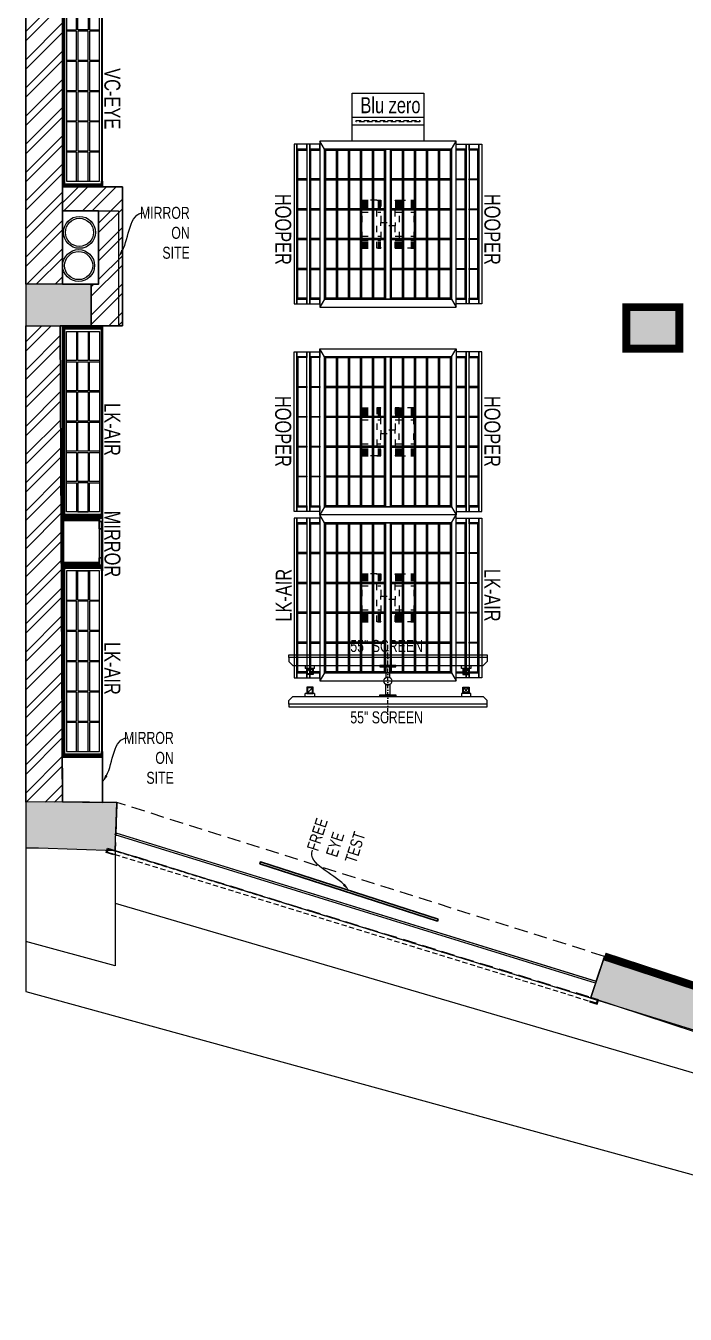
# Model space of a CAD drawing. Header units: feet. Extents: x 9066227 to 9075870, y -6882294 to -6864876.
# Drawn here: x 9066227 to 9070356, y -6882294 to -6874227 of the extents above; entities that cross this region are included whole.
import ezdxf
from ezdxf import colors
from ezdxf.entities.mleader import LeaderData, LeaderLine
from ezdxf.math import Vec2, Vec3

# ---------------------------------------------------------------- set-up
doc = ezdxf.new("R2010")
doc.units = ezdxf.units.FT
doc.header["$LTSCALE"] = 33
doc.header["$MEASUREMENT"] = 0
for name, pattern in [('ACAD_ISO03W100', [30, 12, -18]), ('D10_DASHED', [0.75, 0.5, -0.25]), ('DASHDOT2', [0.5, 0.25, -0.125, 0, -0.125]), ('HIDDEN', [9.525, 6.35, -3.175]), ('HIDDENX2', [0.75, 0.5, -0.25])]:
    doc.linetypes.add(name, pattern=pattern)
for name, color, linetype, lineweight in [('A-COL', 243, 'Continuous', 9), ('A-Glazing', 4, 'Continuous', 20), ('A-shutter', 8, 'Continuous', 18), ('A-STAIR', 6, 'Continuous', 5), ('beam', 90, 'Continuous', 9), ('column hatch', 5, 'Continuous', 0), ('LENS-DIM', 252, 'Continuous', 5), ('LENS-FURNITURE', 13, 'Continuous', 9), ('LENS-PARTITION', 21, 'Continuous', 25), ('LENS-TEXT', 31, 'Continuous', 5), ('LENS_TEXT', 31, 'Continuous', 5), ('LK-EQPMT', 3, 'Continuous', 18), ('LK-FF&E FLOOR', 1, 'Continuous', 9), ('LK-FF&E WALL', 1, 'Continuous', 9), ('LK-IT', 3, 'Continuous', 18), ('LK-MIRROR', 133, 'Continuous', 13), ('LN-ELEVATION-1', 81, 'Continuous', 25), ('LN-ELEVATION-2', 103, 'Continuous', 20), ('LN-ELEVATION-3', 125, 'Continuous', 18), ('LN-ELEVATION-4', 145, 'Continuous', 13), ('LN-ELEVATION-5', 167, 'Continuous', 5), ('LN-HATCH', 251, 'Continuous', 0), ('PLANO-TXT', 252, 'Continuous', 5), ('rolling shutter', 1, 'Continuous', 5)]:
    doc.layers.add(name, color=color, linetype=linetype, lineweight=lineweight)
doc.layers.add('A-WALL', color=1, linetype='Continuous')
doc.styles.add('LK TXT', font='GILC____.TTF', dxfattribs={"height": 100})
doc.styles.get("Standard").update_dxf_attribs({"font": 'GILC____.TTF'})
pattern_1 = [(45, (7858054.0837, 3504049.203), (-4.4901280605, 4.4901280605), [])]

# ---------------------------------------------------------------- blocks, each defined once
blk = doc.blocks.new('BLUE ZERO')
at = {"layer": 'LENS-FURNITURE', "ltscale": 0.5}
for points in [[(86206.7, 120883.4), (86206.7, 120433.4), (85906.7, 120433.4), (85906.7, 120883.4)], [(86106.7, 120883.4), (86106.7, 120433.4), (86056.7, 120433.4), (86056.7, 120883.4)]]:
    blk.add_lwpolyline(points, close=True, dxfattribs=at)
at = {"layer": 'LENS-FURNITURE', "linetype": 'D10_DASHED', "ltscale": 2}
blk.add_lwpolyline([(86085.7, 120858.4), (86085.7, 120458.4), (86077.7, 120458.4), (86077.7, 120858.4)], close=True, dxfattribs=at)
blk = doc.blocks.new('*U50')
at = {"layer": 'A-shutter', "color": 5, "ltscale": 10}
for points in [[(41038450.5, -1561539.2), (41038450.5, -1561544.2), (41038405.5, -1561544.2), (41038405.5, -1561564.2), (41038450.5, -1561564.2), (41038450.5, -1561569.2), (41038400.5, -1561569.2), (41038400.5, -1561539.2)], [(41041567.6, -1561539.2), (41041567.6, -1561544.2), (41041612.6, -1561544.2), (41041612.6, -1561564.2), (41041567.6, -1561564.2), (41041567.6, -1561569.2), (41041617.6, -1561569.2), (41041617.6, -1561539.2)]]:
    blk.add_lwpolyline(points, close=True, dxfattribs=at)
at = {"layer": 'A-shutter', "color": 5, "linetype": 'HIDDENX2', "ltscale": 2}
blk.add_lwpolyline([(41038405.5, -1561544.2), (41038405.5, -1561564.2), (41041612.6, -1561564.2), (41041612.6, -1561544.2)], close=True, dxfattribs=at)
blk = doc.blocks.new('A$C201422ec')
at = {"layer": 'column hatch'}
h = blk.add_hatch(color=8, dxfattribs=at)
h.dxf.hatch_style = 1
h.paths.add_polyline_path([(0, 0), (-330, 0), (-330, -260), (0, -260)])
h.paths.add_polyline_path([(-3690.1, 62), (-3887.1, 62), (-4117.1, 62), (-4116.1, -197.9), (-3886.1, -198), (-3690.1, -198)])
h.paths.add_polyline_path([(4651, 55.1), (4426.9, 3.7), (4340.4, -21.2), (4434.5, -347.9), (4521, -323), (4745, -270.6)])
h.paths.add_polyline_path([(-761.1, 3932.8), (-1101.1, 3932.8), (-1101.1, 3672.8), (-761.1, 3672.8)])
h.paths.add_polyline_path([(3706, 4112.4), (3308.2, 4001.4), (3380.2, 3751.5), (3780.3, 3853.6)])
h.paths.add_polyline_path([(-3693.1, 3954.2), (-3887.1, 3954.2), (-4117.1, 3954.2), (-4117.1, 3694.2), (-3887.1, 3694.2), (-3693.1, 3694.2)])
h.paths.add_polyline_path([(-3660.1, 7608.7), (-4117.1, 7608.7), (-4117.1, 7245.2), (-3660.1, 7245.2)])
h.paths.add_polyline_path([(-3682.1, 6364.5), (-3887.1, 6364.5), (-4117.1, 6364.5), (-4117.1, 6105.7), (-3887.1, 6105.7), (-3682.1, 6104.5)])
h.paths.add_polyline_path([(-726.3, 7094.4), (-1068.3, 7154.3), (-1108, 6927.8), (-1127, 6819.4), (-782.2, 6759), (-763.2, 6867.3)])
h.paths.add_polyline_path([(3062.6, 6477.8), (2701.1, 6536.6), (2665.9, 6208.2), (3150, 6156.3)])
h.paths.add_polyline_path([(3239.9, -8641.2), (3010.1, -8632), (2875.1, -8632), (2875.1, -8902), (3239.9, -8902)])
h.paths.add_polyline_path([(165.5, -7784.8), (-494.9, -7568.3), (-579, -7824.8), (80.8, -8043.3)])
h.paths.add_polyline_path([(-3547.1, -6604.8), (-3887.1, -6601.6), (-4117.1, -6602.7), (-4115.7, -6888.5), (-4036.9, -6888.5), (-3557.2, -6904.7)])
h.paths.add_polyline_path([(-26.4, -3503.7), (-356.4, -3503.7), (-356.4, -3763.7), (-26.4, -3763.7)])
h.paths.add_polyline_path([(-3707.1, -3360.5), (-3887.1, -3360.5), (-4117.1, -3360.5), (-4117.1, -3620.5), (-3901.1, -3620.5), (-3707.1, -3620.5)])
at = {"layer": 'LN-HATCH'}
h = blk.add_hatch(dxfattribs=at)
h.set_pattern_fill('ANSI32', color=256, scale=333, angle=180)
h.set_pattern_definition([(225, (-10989239.55, 5495545.76), (88.2999593, -88.2999593), []), (225, (-10989298.42, 5495545.76), (88.2999593, -88.2999593), [])])
h.paths.add_polyline_path([(3437.1, -3715.3), (5525.8, -3611.1), (4745, -270.6), (4521, -323), (5239.2, -3395.2), (3215.7, -3496.1), (3010.1, -8632), (3239.9, -8641.2)])
h.paths.add_polyline_path([(3780.3, 3853.6), (3557.3, 3796.7), (4426.9, 3.7), (4651, 55.1)])
h.paths.add_polyline_path([(3150, 6156.3), (2904.5, 6182.6), (3484.5, 4050.6), (3706, 4112.4)])
h.paths.add_polyline_path([(-726.3, 7094.4), (-763.2, 6867.3), (2676.5, 6307.6), (2701.1, 6536.6)])
h.paths.add_polyline_path([(-1068.3, 7154.3), (-3660.1, 7608.7), (-3660.1, 7375.2), (-1108, 6927.8)])
h.paths.add_polyline_path([(-3887.1, 7245.2), (-4117.1, 7245.2), (-4117.1, 6364.5), (-3887.1, 6364.5)])
h.paths.add_polyline_path([(-3887.1, 6105.7), (-4117.1, 6105.7), (-4117.1, 3954.2), (-3887.1, 3954.2)])
h.paths.add_polyline_path([(-3887.1, 3694.2), (-3889.1, 3694.2), (-4117.1, 3694.2), (-4117.1, 62), (-3887.1, 62)])
h.paths.add_polyline_path([(-3886.1, -198), (-4116.1, -197.9), (-4117.1, -3360.4), (-4117.1, -3360.5), (-3887.1, -3360.5)])
h.paths.add_polyline_path([(-3901.1, -3620.5), (-4117.1, -3620.5), (-4117.1, -6602.7), (-3887.1, -6601.6)])
h = blk.add_hatch(dxfattribs=at)
h.set_pattern_fill('ANSI32', color=256, scale=333, angle=180)
h.paths.add_polyline_path([(-3887, -2900.6), (-3662, -2900.6), (-3662, -3360.5), (-3887, -3360.5)], flags=17)
h.paths.add_polyline_path([(-3886.9, -2750.6), (-3512, -2750.6), (-3512, -3620.5), (-3707.1, -3620.5), (-3707.1, -3360.5), (-3887.1, -3360.5)])
at = {"color": 3}
for centre, radius in [((-3781, -3035.3), 100), ((-3781, -3035.3), 88), ((-3786.1, -3243.5), 100), ((-3786.1, -3243.5), 88)]:
    blk.add_circle(centre, radius, dxfattribs=at)
at = {"layer": 'A-COL'}
for p, q in [((-26.4, -3503.7), (-356.4, -3503.7)), ((-356.4, -3503.7), (-356.4, -3763.7)), ((-26.4, -3503.7), (-26.4, -3763.7)), ((-26.4, -3763.7), (-356.4, -3763.7)), ((-3887.1, -6601.6), (-3767.1, -6601.6))]:
    blk.add_line(p, q, dxfattribs=at)
for points in [[(-4117.1, -3360.4), (-4117.1, -3620.5), (-3901.1, -3620.5), (-3707.1, -3620.5), (-3707.1, -3360.5), (-3887.1, -3360.5), (-4117.1, -3360.5)], [(80.8, -8043.3), (165.5, -7784.8), (-494.9, -7568.3), (-579, -7824.8), (80.8, -8043.3)]]:
    blk.add_lwpolyline(points, dxfattribs=at)
blk.add_lwpolyline([(-3547.1, -6604.8), (-3887.1, -6601.6), (-4117.1, -6602.7), (-4115.7, -6888.5), (-4036.9, -6888.5), (-3557.2, -6904.7)], close=True, dxfattribs=at)
at = {"layer": 'A-Glazing'}
blk.add_lwpolyline([(-3553.4, -6794.9), (-547.7, -7723.6), (-551.3, -7735), (-3556.9, -6806.4)], close=True, dxfattribs=at)
at = {"layer": 'A-STAIR'}
for p, q in [((-4115.7, -6888.5), (-4115.7, -7218.5)), ((-4115.7, -6888.5), (-4115.7, -7788.5)), ((-3557.2, -6873.2), (-3557.2, -7627.7)), ((-3557.2, -6904.7), (2875.1, -8902)), ((-4115.7, -7218.5), (-4115.7, -7474.2)), ((-3557.2, -7234.7), (2875.1, -9124.8)), ((-3557.2, -7627.7), (-4115.7, -7474.2)), ((-4115.7, -7788.5), (3239.9, -9808.8))]:
    blk.add_line(p, q, dxfattribs=at)
at = {"layer": 'A-WALL'}
for p, q in [((-4116.1, -197.9), (-4117.1, -3360.4)), ((-3886.1, -198), (-3887.1, -3360.5)), ((-4117.1, -3620.5), (-4117.1, -6602.7)), ((-3901.1, -3620.5), (-3887.1, -6601.6))]:
    blk.add_line(p, q, dxfattribs=at)
for points in [[(-3886.9, -2750.6), (-3512, -2750.6), (-3512, -3620.5), (-3707.1, -3620.5), (-3707.1, -3360.5), (-3887.1, -3360.5)], [(-3887, -2900.6), (-3662, -2900.6), (-3662, -3360.5), (-3887, -3360.5)]]:
    blk.add_lwpolyline(points, close=True, dxfattribs=at)
at = {"layer": 'beam', "linetype": 'HIDDEN', "ltscale": 0.4}
blk.add_lwpolyline([(-3547.1, -6604.8), (-3557.2, -6904.7), (-579, -7824.8), (-494.9, -7568.3)], close=True, dxfattribs=at)
at = {"layer": 'rolling shutter', "rotation": 342.8308426379791}
blk.add_blockref('*U50', (-38752271.2, 13599343.4), dxfattribs=at)
blk = doc.blocks.new('A$Ce8b6d310')
at = {"layer": 'LENS-DIM', "color": 2}
blk.add_lwpolyline([(-2268.9, 1388.7), (-2269.8, -1314), (-1919.9, -1314), (-1919.9, -2033.8), (-2089.9, -2033.8), (-2283.9, -2033.8), (-2269.9, -5014.9), (-1929.9, -5018.1), (-1936.3, -5208.2), (1071.2, -6137.4), (1122.3, -5981.6), (1782.7, -6198.1)], dxfattribs=at)
blk.add_blockref('A$C201422ec', (1617.2, 1586.7), dxfattribs=at)
blk = doc.blocks.new('VC HD 1200')
at = {"layer": 'LN-HATCH', "ltscale": 0.5}
h = blk.add_hatch(dxfattribs=at)
h.set_pattern_fill('ANSI31', color=256, scale=2)
h.set_pattern_definition([(45, (3760859.753, 1795248.936), (-4.490128061, 4.490128061), [])])
h.paths.add_polyline_path([(-1200, 250), (-1200, 60), (-1194, 60), (-1194, 50), (-1200, 50), (-1200, 6), (-1182, 6), (-1182, 250)])
h = blk.add_hatch(dxfattribs=at)
h.set_pattern_fill('ANSI31', color=256, scale=2)
h.set_pattern_definition(pattern_1)
h.paths.add_polyline_path([(0, 250), (0, 60), (-6, 60), (-6, 50), (0, 50), (0, 6), (-18, 6), (-18, 250)])
h = blk.add_hatch(dxfattribs=at)
h.set_pattern_fill('ANSI31', color=256, scale=2)
h.set_pattern_definition([(45, (7858047.0837, 3504049.203), (-4.4901280605, 4.4901280605), [])])
h.paths.add_polyline_path([(-1165, 6), (-1165, 0), (-1200, 0), (-1200, 6)])
h = blk.add_hatch(dxfattribs=at)
h.set_pattern_fill('ANSI31', color=256, scale=2)
h.set_pattern_definition(pattern_1)
h.paths.add_polyline_path([(-28, 6), (-28, 0), (0, 0), (0, 6)])
at = {"layer": 'LN-ELEVATION-1', "ltscale": 0.5}
for points in [[(-1200, 250), (-1200, 60), (-1194, 60), (-1194, 50), (-1200, 50), (-1200, 6), (-1182, 6), (-1182, 250)], [(-18, 238), (-1182, 238), (-1182, 244), (-18, 244)], [(0, 250), (0, 60), (-6, 60), (-6, 50), (0, 50), (0, 6), (-18, 6), (-18, 250)], [(-1165, 6), (-1165, 0), (-1200, 0), (-1200, 6)], [(-35, 6), (-35, 0), (0, 0), (0, 6)]]:
    blk.add_lwpolyline(points, close=True, dxfattribs=at)
at = {"layer": 'LN-ELEVATION-3', "ltscale": 0.5}
for p, q in [((-1182, 250), (-18, 250)), ((-1165, 6), (-35, 6)), ((-35, 0), (-1165, 0))]:
    blk.add_line(p, q, dxfattribs=at)
for points in [[(-1165, 226), (-35, 226), (-35, 18), (-1165, 18)], [(-1165, 226), (-983.3, 226), (-983.3, 162), (-1165, 162)], [(-975.3, 226), (-793.7, 226), (-793.7, 162), (-975.3, 162)], [(-785.7, 226), (-604, 226), (-604, 162), (-785.7, 162)], [(-596, 226), (-414.3, 226), (-414.3, 162), (-596, 162)], [(-406.3, 226), (-224.7, 226), (-224.7, 162), (-406.3, 162)], [(-216.7, 226), (-35, 226), (-35, 162), (-216.7, 162)], [(-1165, 90), (-983.3, 90), (-983.3, 154), (-1165, 154)], [(-1165, 82), (-983.3, 82), (-983.3, 18), (-1165, 18)], [(-975.3, 154), (-793.7, 154), (-793.7, 90), (-975.3, 90)], [(-975.3, 82), (-793.7, 82), (-793.7, 18), (-975.3, 18)], [(-785.7, 154), (-604, 154), (-604, 90), (-785.7, 90)], [(-785.7, 82), (-604, 82), (-604, 18), (-785.7, 18)], [(-596, 154), (-414.3, 154), (-414.3, 90), (-596, 90)], [(-596, 82), (-414.3, 82), (-414.3, 18), (-596, 18)], [(-406.3, 154), (-224.7, 154), (-224.7, 90), (-406.3, 90)], [(-406.3, 82), (-224.7, 82), (-224.7, 18), (-406.3, 18)], [(-216.7, 154), (-35, 154), (-35, 90), (-216.7, 90)], [(-216.7, 82), (-35, 82), (-35, 18), (-216.7, 18)]]:
    blk.add_lwpolyline(points, close=True, dxfattribs=at)
blk = doc.blocks.new('MIRROR')
at = {"layer": 'LN-HATCH', "ltscale": 0.5}
h = blk.add_hatch(dxfattribs=at)
h.set_pattern_fill('ANSI31', color=256, scale=2)
h.set_pattern_definition([(45, (4060433.7416, 1708720.787), (-4.4901280605, 4.4901280605), [])])
h.paths.add_polyline_path([(212.9, 101.3), (230.9, 101.3), (230.9, -127.7), (212.9, -127.7)])
h.paths.add_polyline_path([(230.9, 95.3), (494.9, 95.3), (494.9, 101.3), (230.9, 101.3)])
h.paths.add_polyline_path([(512.9, 101.3), (494.9, 101.3), (494.9, -127.7), (512.9, -127.7)])
at = {"layer": 'Defpoints'}
blk.add_lwpolyline([(512.9, 101.3), (212.9, 101.3), (212.9, -148.7), (512.9, -148.7)], close=True, dxfattribs=at)
at = {"layer": 'LN-ELEVATION-1'}
for points in [[(212.9, 101.3), (230.9, 101.3), (230.9, -127.7), (212.9, -127.7)], [(230.9, 95.3), (494.9, 95.3), (494.9, 101.3), (230.9, 101.3)], [(512.9, 101.3), (494.9, 101.3), (494.9, -127.7), (512.9, -127.7)], [(259.9, -141.7), (259.9, -127.7), (214.9, -127.7), (214.9, -148.7), (223.9, -148.7), (223.9, -147.2), (216.4, -147.2), (216.4, -141.7)], [(442.9, -141.7), (442.9, -127.7), (487.9, -127.7), (487.9, -148.7), (478.9, -148.7), (478.9, -147.2), (486.4, -147.2), (486.4, -141.7)], [(504.9, -148.7), (504.9, -147.2), (509.4, -147.2), (509.4, -129.2), (487.9, -129.2), (487.9, -127.7), (510.9, -127.7), (510.9, -148.7)]]:
    blk.add_lwpolyline(points, close=True, dxfattribs=at)
at = {"layer": 'LN-ELEVATION-2', "color": 4, "lineweight": 0}
blk.add_lwpolyline([(216.4, -141.7), (486.4, -141.7), (486.4, -147.2), (216.4, -147.2)], close=True, dxfattribs=at)
at = {"layer": 'LN-ELEVATION-2'}
blk.add_lwpolyline([(259.9, -141.7), (442.9, -141.7), (442.9, -127.7), (259.9, -127.7)], close=True, dxfattribs=at)
at = {"layer": 'LN-ELEVATION-4', "ltscale": 0.5}
blk.add_line((478.9, -148.7), (223.9, -148.7), dxfattribs=at)
blk = doc.blocks.new('ffgd')
at = {"layer": 'LN-ELEVATION-4', "linetype": 'ACAD_ISO03W100', "ltscale": 0.1}
blk.add_lwpolyline([(0, 47.3), (0, -41.5), (-20, -41.5), (-20, 47.3)], close=True, dxfattribs=at)
at = {"layer": 'LN-ELEVATION-5', "linetype": 'ACAD_ISO03W100', "ltscale": 0.1}
for p, q in [((-159.9, 165.7), (-159.9, 47.3)), ((-159.7, 165.7), (-159.7, 47.3)), ((-159.4, 165.7), (-159.4, 47.3)), ((-159, 165.7), (-159, 47.3)), ((-158.5, 165.7), (-158.5, 47.3)), ((-157.9, 165.7), (-157.9, 47.3)), ((-157.1, 165.7), (-157.1, 47.3)), ((-156.1, 165.7), (-156.1, 47.3)), ((-154.1, 165.7), (-154.1, 47.3)), ((-151.1, 165.7), (-151.1, 47.3)), ((-146.1, 165.7), (-146.1, 47.3)), ((-141.1, 165.7), (-141.1, 47.3)), ((-135.1, 165.7), (-135.1, 47.3)), ((-128.1, 165.7), (-128.1, 47.3)), ((-120.1, 165.7), (-120.1, 47.3)), ((-111.1, 165.7), (-111.1, 47.3)), ((-102.1, 165.7), (-102.1, 47.3)), ((-85, 165.7), (-85, 47.3)), ((65, 165.7), (65, 47.3)), ((82.1, 165.7), (82.1, 47.3)), ((91.1, 165.7), (91.1, 47.3)), ((100.1, 165.7), (100.1, 47.3)), ((108.1, 165.7), (108.1, 47.3)), ((115.1, 165.7), (115.1, 47.3)), ((121.1, 165.7), (121.1, 47.3)), ((126.1, 165.7), (126.1, 47.3)), ((131.1, 165.7), (131.1, 47.3)), ((134.1, 165.7), (134.1, 47.3)), ((136.1, 165.7), (136.1, 47.3)), ((137.1, 165.7), (137.1, 47.3)), ((137.9, 165.7), (137.9, 47.3)), ((138.5, 165.7), (138.5, 47.3)), ((139, 165.7), (139, 47.3)), ((139.4, 165.7), (139.4, 47.3)), ((139.7, 165.7), (139.7, 47.3)), ((139.9, 165.7), (139.9, 47.3)), ((-159.9, -41.5), (-159.9, -159.9)), ((-159.7, -41.5), (-159.7, -159.9)), ((-159.4, -41.5), (-159.4, -159.9)), ((-159, -41.5), (-159, -159.9)), ((-158.5, -41.5), (-158.5, -159.9)), ((-157.9, -41.5), (-157.9, -159.9)), ((-157.1, -41.5), (-157.1, -159.9)), ((-156.1, -41.5), (-156.1, -159.9)), ((-154.1, -41.5), (-154.1, -159.9)), ((-151.1, -41.5), (-151.1, -159.9)), ((-146.1, -41.5), (-146.1, -159.9)), ((-141.1, -41.5), (-141.1, -159.9)), ((-135.1, -41.5), (-135.1, -159.9)), ((-128.1, -41.5), (-128.1, -159.9)), ((-120.1, -41.5), (-120.1, -159.9)), ((-111.1, -41.5), (-111.1, -159.9)), ((-102.1, -41.5), (-102.1, -159.9)), ((-85, -41.5), (-85, -159.9)), ((65, -41.5), (65, -159.9)), ((82.1, -41.5), (82.1, -159.9)), ((91.1, -41.5), (91.1, -159.9)), ((100.1, -41.5), (100.1, -159.9)), ((108.1, -41.5), (108.1, -159.9)), ((115.1, -41.5), (115.1, -159.9)), ((121.1, -41.5), (121.1, -159.9)), ((126.1, -41.5), (126.1, -159.9)), ((131.1, -41.5), (131.1, -159.9)), ((134.1, -41.5), (134.1, -159.9)), ((136.1, -41.5), (136.1, -159.9)), ((137.1, -41.5), (137.1, -159.9)), ((137.9, -41.5), (137.9, -159.9)), ((138.5, -41.5), (138.5, -159.9)), ((139, -41.5), (139, -159.9)), ((139.4, -41.5), (139.4, -159.9)), ((139.7, -41.5), (139.7, -159.9)), ((139.9, -41.5), (139.9, -159.9))]:
    blk.add_line(p, q, dxfattribs=at)
for points in [[(140, 73), (140, 165.7), (-160, 165.7), (-160, 73)], [(140, -67.1), (140, -159.9), (-160, -159.9), (-160, -67.1)]]:
    blk.add_lwpolyline(points, dxfattribs=at)
for points in [[(140, 73), (140, 47.3), (-160, 47.3), (-160, 73)], [(140, -41.5), (140, -67.1), (-160, -67.1), (-160, -41.5)]]:
    blk.add_lwpolyline(points, close=True, dxfattribs=at)
blk = doc.blocks.new('EURO 1040 x 1175')
at = {"layer": 'LN-ELEVATION-1'}
for points in [[(-470, -327.4), (470, -327.4), (470, 467.6), (-470, 467.6)], [(-470, 85.1), (470, 85.1), (470, 467.6), (-470, 467.6)], [(-283.2, 85.1), (-277.2, 85.1), (-277.2, 467.6), (-283.2, 467.6)], [(-96.4, 85.1), (-90.4, 85.1), (-90.4, 467.6), (-96.4, 467.6)], [(90.4, 85.1), (96.4, 85.1), (96.4, 467.6), (90.4, 467.6)], [(277.2, 85.1), (283.2, 85.1), (283.2, 467.6), (277.2, 467.6)], [(-470, 386.6), (-283.2, 386.6), (-283.2, 392.6), (-470, 392.6)], [(-277.2, 386.6), (-96.4, 386.6), (-96.4, 392.6), (-277.2, 392.6)], [(-90.4, 386.6), (90.4, 386.6), (90.4, 392.6), (-90.4, 392.6)], [(96.4, 386.6), (277.2, 386.6), (277.2, 392.6), (96.4, 392.6)], [(283.2, 386.6), (470, 386.6), (470, 392.6), (283.2, 392.6)], [(-470, 311.2), (-283.2, 311.2), (-283.2, 317.2), (-470, 317.2)], [(-277.2, 311.2), (-96.4, 311.2), (-96.4, 317.2), (-277.2, 317.2)], [(-90.4, 311.2), (90.4, 311.2), (90.4, 317.2), (-90.4, 317.2)], [(96.4, 311.2), (277.2, 311.2), (277.2, 317.2), (96.4, 317.2)], [(283.2, 311.2), (470, 311.2), (470, 317.2), (283.2, 317.2)], [(-470, 235.8), (-283.2, 235.8), (-283.2, 241.8), (-470, 241.8)], [(-470, 160.4), (-283.2, 160.4), (-283.2, 166.4), (-470, 166.4)], [(-277.2, 235.8), (-96.4, 235.8), (-96.4, 241.8), (-277.2, 241.8)], [(-277.2, 160.4), (-96.4, 160.4), (-96.4, 166.4), (-277.2, 166.4)], [(-90.4, 235.8), (90.4, 235.8), (90.4, 241.8), (-90.4, 241.8)], [(-90.4, 160.4), (90.4, 160.4), (90.4, 166.4), (-90.4, 166.4)], [(96.4, 235.8), (277.2, 235.8), (277.2, 241.8), (96.4, 241.8)], [(96.4, 160.4), (277.2, 160.4), (277.2, 166.4), (96.4, 166.4)], [(283.2, 235.8), (470, 235.8), (470, 241.8), (283.2, 241.8)], [(283.2, 160.4), (470, 160.4), (470, 166.4), (283.2, 166.4)], [(-470, 85.1), (470, 85.1), (470, 55.1), (-470, 55.1)], [(-470, 55.1), (470, 55.1), (470, -327.4), (-470, -327.4)], [(-283.2, 55.1), (-277.2, 55.1), (-277.2, -327.4), (-283.2, -327.4)], [(-96.4, 55.1), (-90.4, 55.1), (-90.4, -327.4), (-96.4, -327.4)], [(90.4, 55.1), (96.4, 55.1), (96.4, -327.4), (90.4, -327.4)], [(277.2, 55.1), (283.2, 55.1), (283.2, -327.4), (277.2, -327.4)], [(-470, -20.3), (-283.2, -20.3), (-283.2, -26.3), (-470, -26.3)], [(-277.2, -20.3), (-96.4, -20.3), (-96.4, -26.3), (-277.2, -26.3)], [(-90.4, -20.3), (90.4, -20.3), (90.4, -26.3), (-90.4, -26.3)], [(96.4, -20.3), (277.2, -20.3), (277.2, -26.3), (96.4, -26.3)], [(283.2, -20.3), (470, -20.3), (470, -26.3), (283.2, -26.3)], [(-470, -95.7), (-283.2, -95.7), (-283.2, -101.7), (-470, -101.7)], [(-277.2, -95.7), (-96.4, -95.7), (-96.4, -101.7), (-277.2, -101.7)], [(-90.4, -95.7), (90.4, -95.7), (90.4, -101.7), (-90.4, -101.7)], [(96.4, -95.7), (277.2, -95.7), (277.2, -101.7), (96.4, -101.7)], [(283.2, -95.7), (470, -95.7), (470, -101.7), (283.2, -101.7)], [(-470, -171.1), (-283.2, -171.1), (-283.2, -177.1), (-470, -177.1)], [(-277.2, -171.1), (-96.4, -171.1), (-96.4, -177.1), (-277.2, -177.1)], [(-90.4, -171.1), (90.4, -171.1), (90.4, -177.1), (-90.4, -177.1)], [(96.4, -171.1), (277.2, -171.1), (277.2, -177.1), (96.4, -177.1)], [(283.2, -171.1), (470, -171.1), (470, -177.1), (283.2, -177.1)], [(-470, -246.4), (-283.2, -246.4), (-283.2, -252.4), (-470, -252.4)], [(-277.2, -246.4), (-96.4, -246.4), (-96.4, -252.4), (-277.2, -252.4)], [(-90.4, -246.4), (90.4, -246.4), (90.4, -252.4), (-90.4, -252.4)], [(96.4, -246.4), (277.2, -246.4), (277.2, -252.4), (96.4, -252.4)], [(283.2, -246.4), (470, -246.4), (470, -252.4), (283.2, -252.4)]]:
    blk.add_lwpolyline(points, close=True, dxfattribs=at)
for points in [[(-283.2, 461.6), (-464, 461.6), (-464, 317.2)], [(-96.4, 461.6), (-277.2, 461.6)], [(90.4, 461.6), (-90.4, 461.6)], [(277.2, 461.6), (96.4, 461.6)], [(464, 317.2), (464, 461.6), (283.2, 461.6)], [(-464, 311.2), (-464, 241.8)], [(464, 241.8), (464, 311.2)], [(-464, 235.8), (-464, 166.4)], [(464, 166.4), (464, 235.8)], [(-464, 160.4), (-464, 91.1), (-283.2, 91.1)], [(-277.2, 91.1), (-96.4, 91.1)], [(-90.4, 91.1), (90.4, 91.1)], [(96.4, 91.1), (277.2, 91.1)], [(283.2, 91.1), (464, 91.1), (464, 160.4)], [(-464, -20.3), (-464, 49.1), (-283.2, 49.1)], [(-277.2, 49.1), (-96.4, 49.1)], [(-90.4, 49.1), (90.4, 49.1)], [(96.4, 49.1), (277.2, 49.1)], [(283.2, 49.1), (464, 49.1), (464, -20.3)], [(-464, -95.7), (-464, -26.3)], [(464, -26.3), (464, -95.7)], [(-464, -171.1), (-464, -101.7)], [(464, -101.7), (464, -171.1)], [(-283.2, -321.4), (-464, -321.4), (-464, -177.1)], [(464, -177.1), (464, -321.4), (283.2, -321.4)], [(-96.4, -321.4), (-277.2, -321.4)], [(90.4, -321.4), (-90.4, -321.4)], [(277.2, -321.4), (96.4, -321.4)]]:
    blk.add_lwpolyline(points, dxfattribs=at)
at = {"layer": 'LN-ELEVATION-2'}
blk.add_lwpolyline([(-520, -357.4), (520, -357.4), (520, 497.6), (-520, 497.6)], close=True, dxfattribs=at)
for points in [[(-470, 467.6), (-520, 497.6)], [(470, 467.6), (520, 497.6)], [(-470, -327.4), (-520, -357.4)], [(470, -327.4), (520, -357.4)]]:
    blk.add_lwpolyline(points, dxfattribs=at)
at = {"layer": 'LN-ELEVATION-3'}
for points in [[(-500, 559.6), (500, 559.6), (500, 577.6), (-500, 577.6)], [(-500, 497.6), (-470, 497.6), (-470, 559.6), (-500, 559.6)], [(470, 497.6), (500, 497.6), (500, 559.6), (470, 559.6)], [(-500, -357.4), (-470, -357.4), (-470, -419.4), (-500, -419.4)], [(470, -357.4), (500, -357.4), (500, -419.4), (470, -419.4)], [(-500, -419.4), (500, -419.4), (500, -437.4), (-500, -437.4)]]:
    blk.add_lwpolyline(points, close=True, dxfattribs=at)
at = {"layer": 'LN-ELEVATION-4'}
for points in [[(-500, 639.6), (500, 639.6), (500, 657.6), (-500, 657.6)], [(-500, 577.6), (-470, 577.6), (-470, 639.6), (-500, 639.6)], [(470, 577.6), (500, 577.6), (500, 639.6), (470, 639.6)], [(-470, 497.6), (-464, 497.6), (-464, 559.6), (-470, 559.6)], [(-464, 553.6), (-283.2, 553.6), (-283.2, 559.6), (-464, 559.6)], [(-283.2, 497.6), (-277.2, 497.6), (-277.2, 559.6), (-283.2, 559.6)], [(-277.2, 553.6), (-96.4, 553.6), (-96.4, 559.6), (-277.2, 559.6)], [(-96.4, 497.6), (-90.4, 497.6), (-90.4, 559.6), (-96.4, 559.6)], [(-90.4, 553.6), (90.4, 553.6), (90.4, 559.6), (-90.4, 559.6)], [(90.4, 497.6), (96.4, 497.6), (96.4, 559.6), (90.4, 559.6)], [(96.4, 553.6), (277.2, 553.6), (277.2, 559.6), (96.4, 559.6)], [(277.2, 497.6), (283.2, 497.6), (283.2, 559.6), (277.2, 559.6)], [(283.2, 553.6), (464, 553.6), (464, 559.6), (283.2, 559.6)], [(464, 497.6), (470, 497.6), (470, 559.6), (464, 559.6)], [(-470, -357.4), (-464, -357.4), (-464, -419.4), (-470, -419.4)], [(-283.2, -357.4), (-277.2, -357.4), (-277.2, -419.4), (-283.2, -419.4)], [(-96.4, -357.4), (-90.4, -357.4), (-90.4, -419.4), (-96.4, -419.4)], [(90.4, -357.4), (96.4, -357.4), (96.4, -419.4), (90.4, -419.4)], [(277.2, -357.4), (283.2, -357.4), (283.2, -419.4), (277.2, -419.4)], [(464, -357.4), (470, -357.4), (470, -419.4), (464, -419.4)], [(-500, -437.4), (-470, -437.4), (-470, -499.4), (-500, -499.4)], [(-464, -413.4), (-283.2, -413.4), (-283.2, -419.4), (-464, -419.4)], [(-277.2, -413.4), (-96.4, -413.4), (-96.4, -419.4), (-277.2, -419.4)], [(-90.4, -413.4), (90.4, -413.4), (90.4, -419.4), (-90.4, -419.4)], [(96.4, -413.4), (277.2, -413.4), (277.2, -419.4), (96.4, -419.4)], [(283.2, -413.4), (464, -413.4), (464, -419.4), (283.2, -419.4)], [(470, -437.4), (500, -437.4), (500, -499.4), (470, -499.4)], [(-500, -499.4), (500, -499.4), (500, -517.4), (-500, -517.4)]]:
    blk.add_lwpolyline(points, close=True, dxfattribs=at)
at = {"layer": 'LN-ELEVATION-5'}
for points in [[(-470, 577.6), (-464, 577.6), (-464, 639.6), (-470, 639.6)], [(-464, 633.6), (-283.2, 633.6), (-283.2, 639.6), (-464, 639.6)], [(-283.2, 577.6), (-277.2, 577.6), (-277.2, 639.6), (-283.2, 639.6)], [(-277.2, 633.6), (-96.4, 633.6), (-96.4, 639.6), (-277.2, 639.6)], [(-96.4, 577.6), (-90.4, 577.6), (-90.4, 639.6), (-96.4, 639.6)], [(-90.4, 633.6), (90.4, 633.6), (90.4, 639.6), (-90.4, 639.6)], [(90.4, 577.6), (96.4, 577.6), (96.4, 639.6), (90.4, 639.6)], [(96.4, 633.6), (277.2, 633.6), (277.2, 639.6), (96.4, 639.6)], [(277.2, 577.6), (283.2, 577.6), (283.2, 639.6), (277.2, 639.6)], [(283.2, 633.6), (464, 633.6), (464, 639.6), (283.2, 639.6)], [(464, 577.6), (470, 577.6), (470, 639.6), (464, 639.6)], [(-470, -437.4), (-464, -437.4), (-464, -499.4), (-470, -499.4)], [(-283.2, -437.4), (-277.2, -437.4), (-277.2, -499.4), (-283.2, -499.4)], [(-96.4, -437.4), (-90.4, -437.4), (-90.4, -499.4), (-96.4, -499.4)], [(90.4, -437.4), (96.4, -437.4), (96.4, -499.4), (90.4, -499.4)], [(277.2, -437.4), (283.2, -437.4), (283.2, -499.4), (277.2, -499.4)], [(464, -437.4), (470, -437.4), (470, -499.4), (464, -499.4)], [(-464, -493.4), (-283.2, -493.4), (-283.2, -499.4), (-464, -499.4)], [(-277.2, -493.4), (-96.4, -493.4), (-96.4, -499.4), (-277.2, -499.4)], [(-90.4, -493.4), (90.4, -493.4), (90.4, -499.4), (-90.4, -499.4)], [(96.4, -493.4), (277.2, -493.4), (277.2, -499.4), (96.4, -499.4)], [(283.2, -493.4), (464, -493.4), (464, -499.4), (283.2, -499.4)]]:
    blk.add_lwpolyline(points, close=True, dxfattribs=at)
at = {"layer": 'LENS-DIM'}
blk.add_blockref('ffgd', (10, 67.1), dxfattribs=at)
blk = doc.blocks.new('55INCH')
at = {"layer": 'LK-EQPMT', "ltscale": 12}
for p, q in [((2111558.8, 1135690.5), (2111583.2, 1135690.5)), ((2111583.2, 1135690.5), (2111607.7, 1135666)), ((2111607.7, 1134473.9), (2111607.7, 1135666)), ((2111607.7, 1135587.9), (2111627.2, 1135587.9)), ((2111627.2, 1135587.9), (2111627.2, 1135529.3)), ((2111627.2, 1135529.3), (2111607.7, 1135529.3)), ((2111627.2, 1134610.6), (2111607.7, 1134610.6)), ((2111607.7, 1134552), (2111627.2, 1134552)), ((2111627.2, 1134610.6), (2111627.2, 1134552)), ((2111583.2, 1134449.5), (2111607.7, 1134473.9)), ((2111558.8, 1134449.5), (2111583.2, 1134449.5))]:
    blk.add_line(p, q, dxfattribs=at)
at = {"layer": 'LK-EQPMT'}
for p, q in [((2111661.6, 1135543.3), (2111631, 1135573.9)), ((2111661.6, 1135573.9), (2111631, 1135543.3)), ((2111661.6, 1134597.1), (2111631, 1134566.5))]:
    blk.add_line(p, q, dxfattribs=at)
at = {"layer": 'LK-EQPMT', "ltscale": 12}
blk.add_lwpolyline([(2111542.6, 1135690.5), (2111558.8, 1135690.5), (2111558.8, 1134449.5), (2111542.6, 1134449.5)], close=True, dxfattribs=at)
at = {"layer": 'LK-EQPMT'}
for points in [[(2111627.2, 1135577.7), (2111627.2, 1135539.5), (2111665.4, 1135539.5), (2111665.4, 1135577.7)], [(2111631, 1135573.9), (2111631, 1135543.3), (2111661.6, 1135543.3), (2111661.6, 1135573.9)], [(2111627.2, 1134562.7), (2111627.2, 1134600.9), (2111665.4, 1134600.9), (2111665.4, 1134562.7)], [(2111631, 1134566.5), (2111631, 1134597.1), (2111661.6, 1134597.1), (2111661.6, 1134566.5)]]:
    blk.add_lwpolyline(points, close=True, dxfattribs=at)

msp = doc.modelspace()

# ---------------------------------------------------------------- linework, layer by layer
msp.add_lwpolyline([(9068808, -6879820.5), (9067696.5, -6879461.6), (9067692.8, -6879473), (9068804.3, -6879831.9)], close=True)
at = {"layer": 'LENS-PARTITION'}
msp.add_lwpolyline([(9066707.2, -6878805.5), (9066701.2, -6878805.5), (9066657.2, -6878805.5), (9066455.9, -6878805.5), (9066457.2, -6879086.6), (9066707.2, -6879088.9)], close=True, dxfattribs=at)
at = {"layer": 'LK-IT', "color": 1, "linetype": 'DASHDOT2', "ltscale": 3}
msp.add_line((9068494.7, -6878573.2), (9068494.7, -6878084.1), dxfattribs=at)
at = {"layer": 'LK-IT'}
for points in [[(9068544.7, -6878231.2), (9068444.7, -6878231.2), (9068444.7, -6878241.2), (9068544.7, -6878241.2)], [(9068544.7, -6878426.1), (9068444.7, -6878426.1), (9068444.7, -6878416.1), (9068544.7, -6878416.1)]]:
    msp.add_lwpolyline(points, close=True, dxfattribs=at)
for points in [[(9068507.2, -6878307), (9068507.2, -6878241.2), (9068482.2, -6878241.2), (9068482.2, -6878307, -0.267949), (9068507.2, -6878307, 1)], [(9068507.2, -6878350.3), (9068507.2, -6878416.1), (9068482.2, -6878416.1), (9068482.2, -6878350.3, 0.267949), (9068507.2, -6878350.3, -1)]]:
    msp.add_lwpolyline(points, format="xyb", dxfattribs=at)
at = {"layer": 'LK-IT', "color": 1}
msp.add_circle((9068494.7, -6878328.7), 25, dxfattribs=at)
at = {"layer": 'LK-MIRROR', "linetype": 'ACAD_ISO03W100', "ltscale": 0.05, "const_width": 50}
msp.add_lwpolyline([(9069987.9, -6875988.7), (9070317.9, -6875988.7), (9070317.9, -6876248.7), (9069987.9, -6876248.7)], close=True, dxfattribs=at)
msp.add_lwpolyline([(9070509.8, -6880269.8), (9069849.4, -6880053.3)], dxfattribs=at)

# ---------------------------------------------------------------- block references
at = {"layer": 'LENS-PARTITION'}
msp.add_blockref('A$Ce8b6d310', (9068727.1, -6874071.7), dxfattribs=at)
at = {"layer": 'LK-FF&E FLOOR'}
for name, p, rotation in [('BLUE ZERO', (8947836.3, -6788742), 270), ('EURO 1040 x 1175', (9068564.8, -6875468.7), 90.00000000000003), ('EURO 1040 x 1175', (9068564.8, -6877808.7), 90)]:
    msp.add_blockref(name, p, dxfattribs=dict(at, rotation=rotation))
at = {"layer": 'LK-FF&E FLOOR', "xscale": -1, "rotation": 90}
msp.add_blockref('EURO 1040 x 1175', (9068564.8, -6876768.7), dxfattribs=at)
at = {"layer": 'LK-FF&E WALL', "xscale": -1, "rotation": 90}
for p in [(9066707.2, -6875235.6), (9066707.2, -6878805.5)]:
    msp.add_blockref('VC HD 1200', p, dxfattribs=at)
at = {"layer": 'LK-FF&E WALL'}
for name, p, rotation in [('VC HD 1200', (9066707.2, -6876105.5), 90.00000000000003), ('MIRROR', (9066558.6, -6877818.4), 90)]:
    msp.add_blockref(name, p, dxfattribs=dict(at, rotation=rotation))
at = {"layer": 'LK-IT', "rotation": 270}
msp.add_blockref('55INCH', (7933424.8, -4766623.6), dxfattribs=at)
at = {"layer": 'LK-IT', "xscale": -1, "rotation": 270}
msp.add_blockref('55INCH', (7933424.8, -8990033.8), dxfattribs=at)

# ---------------------------------------------------------------- texts
at = {"layer": 'LENS-TEXT', "color": 0, "linetype": 'Continuous', "ltscale": 3, "char_height": 75, "width": 783.964, "attachment_point": 5, "style": 'LK TXT'}
for insert in [(9068486.3, -6878110.4), (9068486.3, -6878557.4)]:
    msp.add_mtext('\\pt225;55" SCREEN', dxfattribs=dict(at, insert=insert))
at = {"layer": 'LENS_TEXT', "linetype": 'Continuous', "ltscale": 3, "insert": (9066769.1, -6877471.4), "char_height": 100, "width": 324.474, "attachment_point": 5, "rotation": 270.09855, "style": 'LK TXT'}
msp.add_mtext('{\\C7;MIRROR}', dxfattribs=at)
at = {"layer": 'PLANO-TXT', "linetype": 'Continuous', "ltscale": 3, "char_height": 100, "width": 271.785, "attachment_point": 5, "style": 'LK TXT'}
for s, insert, rotation in [('VC-EYE', (9066768.6, -6874683.8), 270.09855), ('HOOPER', (9067838, -6875501.5), 270.09855), ('HOOPER', (9069147.5, -6875501.5), 270.09855), ('HOOPER', (9067838, -6876766.4), 270.09855), ('HOOPER', (9069147.5, -6876766.4), 270.09855), ('LK-AIR', (9066768.6, -6876754.5), 270.09855), ('LK-AIR', (9067841.9, -6877792.2), 89.90145), ('LK-AIR', (9069147.5, -6877792.2), 270.09855), ('LK-AIR', (9066768.6, -6878250.3), 270.09855)]:
    msp.add_mtext(s, dxfattribs=dict(at, insert=insert, rotation=rotation))
at = {"layer": 'PLANO-TXT', "linetype": 'Continuous', "ltscale": 3, "insert": (9068510.4, -6874724.9), "char_height": 100, "width": 510.552, "attachment_point": 5, "style": 'LK TXT'}
msp.add_mtext('\\pt800;Blu zero', dxfattribs=at)

# ---------------------------------------------------------------- leaders
at = {"layer": 'LENS-TEXT', "color": 0, "linetype": 'Continuous', "ltscale": 3}
ml = msp.add_multileader_mtext('Standard', dxfattribs=at)
ml.set_content('\\pxqr,t3;{\\C0;MIRROR ON SITE}', color=1)
ml.set_leader_properties(color=256, linetype='ByLayer', lineweight=-1)
ml.build(insert=Vec2(0, 0))
ml.multileader.update_dxf_attribs({"leader_type": 2, "dogleg_length": 0.36, "arrow_head_size": 50})
ctx = ml.context
ctx.base_point, ctx.char_height, ctx.arrow_head_size, ctx.landing_gap_size, ctx.plane_origin, ctx.plane_x_axis, ctx.plane_y_axis = Vec3(9066964.1, -6875398.4, 47488.1), 75, 50, 0.09, Vec3(9073251.9, -6876876.2, 47488.1), Vec3(0.999999, -0.001097), Vec3(0.001097, 0.999999)
notes = []
notes.append((ctx, [(1, (1, 1, 0), (9066963.7, -6875398.4, 47488.1), (0.999999, -0.001097), 0.36, [(1, [(9066807.3, -6875678.2, 47488.1)], 0, [])])]))
ctx.mtext.insert, ctx.mtext.text_direction, ctx.mtext.rotation, ctx.mtext.width, ctx.mtext.flow_direction = Vec3(9066964.2, -6875360.4, 47488.1), Vec3(0.999999, -0.001097), 6.282088, 289.544, 5
ml = msp.add_multileader_mtext('Standard', dxfattribs=at)
ml.set_content('\\pxqr,t3;{\\C0;MIRROR ON SITE}', color=1)
ml.set_leader_properties(color=256, linetype='ByLayer', lineweight=-1)
ml.build(insert=Vec2(0, 0))
ml.multileader.update_dxf_attribs({"leader_type": 2, "dogleg_length": 0.36, "arrow_head_size": 50})
ctx = ml.context
ctx.base_point, ctx.char_height, ctx.arrow_head_size, ctx.landing_gap_size, ctx.plane_origin, ctx.plane_x_axis, ctx.plane_y_axis = Vec3(9066864, -6878685.6, 47488.1), 75, 50, 0.09, Vec3(9073151.9, -6880163.4, 47488.1), Vec3(0.999999, -0.001097), Vec3(0.001097, 0.999999)
notes.append((ctx, [(1, (1, 1, 0), (9066863.7, -6878685.6, 47488.1), (0.999999, -0.001097), 0.36, [(1, [(9066707.2, -6878965.5, 47488.1)], 0, [])])]))
ctx.mtext.insert, ctx.mtext.text_direction, ctx.mtext.rotation, ctx.mtext.width, ctx.mtext.flow_direction = Vec3(9066864.2, -6878647.6, 47488.1), Vec3(0.999999, -0.001097), 6.282088, 289.544, 5
at = {"layer": 'LENS_TEXT', "color": 1, "linetype": 'Continuous', "ltscale": 3}
ml = msp.add_multileader_mtext('Standard', dxfattribs=at)
ml.set_content('{\\C256;FREE EYE TEST}', color=1)
ml.set_leader_properties(color=256, linetype='ByLayer', lineweight=-1)
ml.build(insert=Vec2(0, 0))
ml.multileader.update_dxf_attribs({"leader_type": 2, "dogleg_length": 0.36, "arrow_head_size": 50})
ctx = ml.context
ctx.base_point, ctx.char_height, ctx.arrow_head_size, ctx.landing_gap_size, ctx.plane_origin, ctx.plane_x_axis, ctx.plane_y_axis = Vec3(9068021.2, -6879387.6), 75, 50, 0.09, Vec3(9066332.1, -6880185), Vec3(0.307248, 0.951629), Vec3(-0.951629, 0.307248)
notes.append((ctx, [(0, (1, 1, 0), (9068021.1, -6879387.9), (0.307248, 0.951629), 0.36, [(1, [(9068252.3, -6879641)], 0, [])])]))
ctx.mtext.insert, ctx.mtext.text_direction, ctx.mtext.rotation, ctx.mtext.width, ctx.mtext.flow_direction = Vec3(9067985.1, -6879375.8), Vec3(0.307248, 0.951629), 1.258496, 354.238, 5
for ctx, leaders in notes:
    for number, flags, end, landing, length, lines in leaders:
        leader = LeaderData()
        leader.index, (leader.has_last_leader_line, leader.has_dogleg_vector, leader.attachment_direction) = number, flags
        leader.last_leader_point, leader.dogleg_vector, leader.dogleg_length = Vec3(end), Vec3(landing), length
        for number, points, colour, breaks in lines:
            line = LeaderLine()
            line.index, line.vertices, line.color, line.breaks = number, Vec3.list(points), colors.encode_raw_color(colour), breaks
            leader.lines.append(line)
        ctx.leaders.append(leader)

doc.saveas('drawing.dxf')
